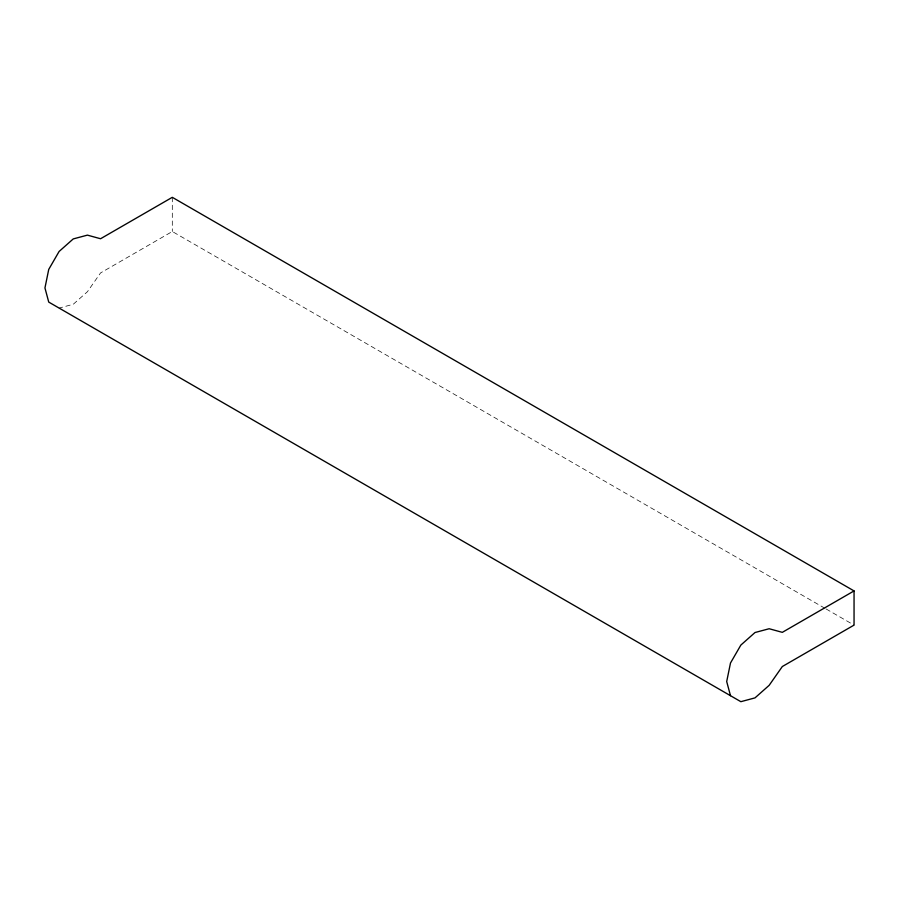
<?xml version="1.0" encoding="UTF-8"?>
<svg xmlns="http://www.w3.org/2000/svg" width="899" height="899" viewBox="0 0 899 899"><rect width="100%" height="100%" fill="white"/><g stroke="black" fill="none" stroke-linecap="round" stroke-linejoin="round"><path stroke-width="0.67" stroke-dasharray="4.5 3.37" d="M824.889 608.275L172.305 231.504L100.564 272.925L87.405 291.737L73.246 304.278L59.098 308.076M826.102 608.971L854.05 625.108M172.305 197.319L172.305 231.504"/><path stroke-width="1.35" d="M854.05 590.924L172.305 197.319L100.564 238.741L87.405 235.133L73.246 238.92L59.098 251.473L48.737 269.408L44.95 287.938L48.737 302.086L740.855 701.681L755.003 697.882L769.151 685.341L782.321 666.53L854.05 625.108L854.05 590.924L782.321 632.345L769.151 628.738L755.003 632.525L740.855 645.077L730.494 663.013L726.695 681.543L730.494 695.691"/></g></svg>
